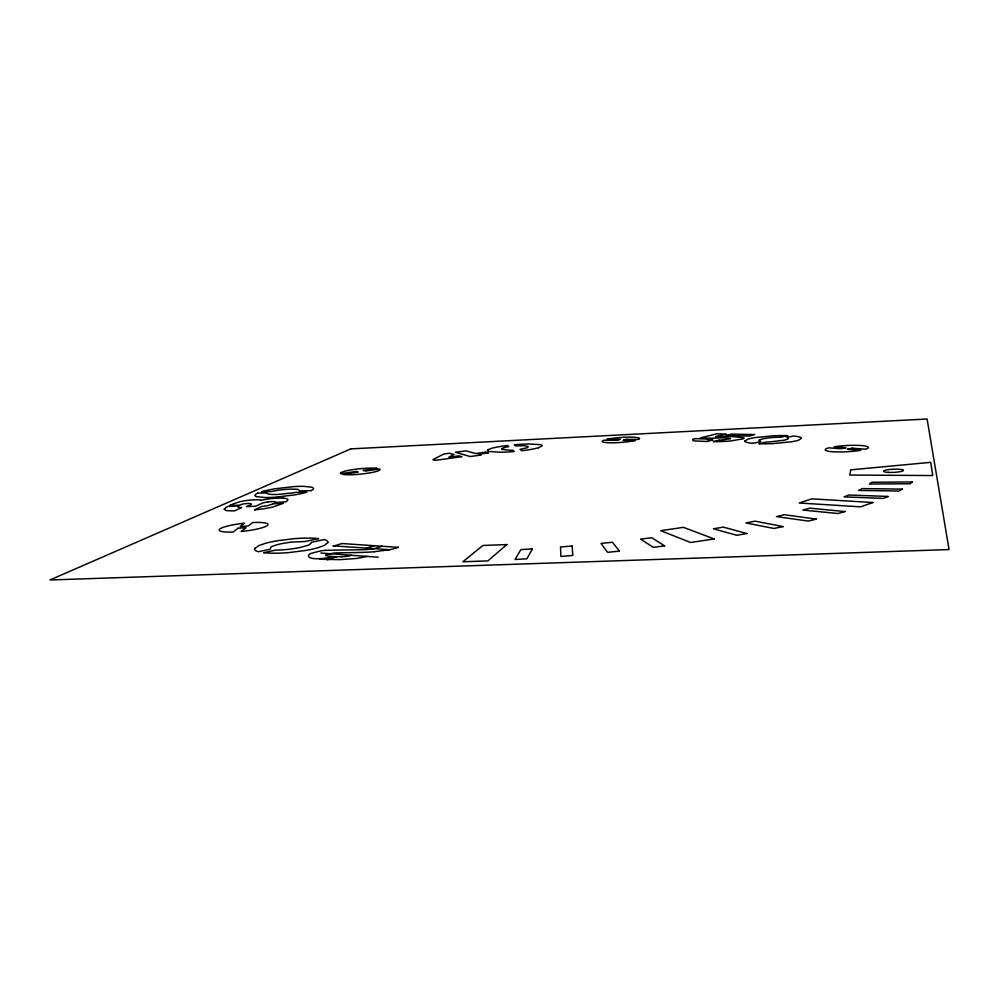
<?xml version="1.0" encoding="UTF-8"?>
<svg xmlns="http://www.w3.org/2000/svg" width="999" height="999" viewBox="0 0 999 999"><rect width="100%" height="100%" fill="white"/><g stroke="black" fill="none" stroke-linecap="round" stroke-linejoin="round"><path stroke-width="1.5" d="M261.139 500.312L260.714 500.062A10.939 1.598 -6.3 0 0 259.515 499.85L258.953 499.8A12.762 1.873 -6.4 0 0 254.545 499.837A15.947 2.335 -6.4 0 0 247.49 500.374L243.456 500.998A15.784 2.31 -6.4 0 0 239.51 501.81L234.628 503.396A90.247 13.661 -6.1 0 0 229.857 505.432L239.698 505.182A16.021 2.373 -6.3 0 1 241.471 504.445C244.905 503.134 258.391 502.634 246.428 506.605L255.719 506.193L262.325 503.159A11.264 1.673 -6.3 0 1 264.111 502.634L267.744 501.935M744.854 440.996L748.214 439.073A24.825 3.397 -3.5 0 1 755.519 437.525L773.101 435.826A30.719 4.221 -3.5 0 1 787.811 435.676L781.118 437.15L773.313 437.462A13.874 1.898 -3.5 0 0 769.804 437.774L764.997 438.449A18.219 2.498 -3.5 0 0 761.887 439.085L759.39 439.922A13.824 1.898 -3.5 0 0 758.903 440.297L760.863 441.583L752.734 443.369M327.859 542.519L324.575 545.292L318.356 547.614A32.892 5.832 -6.5 0 1 305.981 550.412L288.536 552.622A40.185 7.105 -6.5 0 1 263.811 552.659M254.845 548.439L258.704 545.654L265.135 543.406A32.73 5.769 -6.5 0 1 277.322 540.746L294.043 538.673A40.422 7.155 -6.5 0 1 318.431 538.598M272.964 503.871L283.454 503.246L273.177 506.93A22.565 3.372 -6.3 0 1 267.033 508.216L265.934 508.404A25.499 3.809 -6.4 0 1 254.408 509.902L262.038 506.343L265.422 505.993A6.618 0.987 -6.3 0 0 267.982 505.569L272.577 504.058M327.26 559.84L336.613 556.73M538.573 447.689L542.22 445.854A23.252 3.059 -4.8 0 0 540.409 444.655L528.646 443.993A28.746 3.784 -4.8 0 0 514.31 444.792L515.734 445.929L522.477 445.754A12.962 1.698 -4.8 0 1 524.875 445.866L527.31 446.266A17.008 2.235 -4.9 0 1 528.134 446.753L527.634 447.477A12.925 1.698 -4.8 0 1 526.748 447.852L520.042 449.35L521.778 450.736A28.534 3.746 -4.8 0 0 538.648 447.689M382.03 546.241L375.199 548.339M366.396 548.126L374.238 545.716M334.066 545.904L341.97 543.543L398.451 547.352M726.323 435.539L731.53 434.115L754.72 434.553L749.462 436.026L726.111 435.539M368.244 549.413A21.641 3.971 -6 0 1 364.722 549.65L358.316 549.812A93.232 16.459 -5.7 0 1 354.832 549.812L325.399 550.324A14.298 2.635 -6.3 0 0 321.116 550.811L311.95 553.096A24.863 4.608 -6.3 0 0 309.253 554.32C303.646 561.363 331.418 558.329 330.931 556.455A32.892 6.081 -6.1 0 0 342.083 556.668M318.544 538.561L305.182 541.495L292.532 542.045A18.219 3.222 -6.5 0 0 289.161 542.42L282.205 543.556A24.051 4.271 -6.5 0 0 277.247 544.692L272.54 546.216A18.344 3.247 -6.5 0 0 270.729 547.202L270.442 549.113L258.454 551.735A40.347 7.118 -6.5 0 1 254.795 548.439M263.699 552.684L275.524 550.112A32.405 5.682 -6.5 0 0 281.006 549.937L283.491 549.775A22.39 3.946 -6.5 0 0 290.247 549.113L295.005 548.414A26.061 4.583 -6.5 0 0 300.974 547.277L308.791 545.017L311.226 543.031A32.218 5.682 -6.6 0 0 311.089 542.37L324.063 539.535A40.459 7.168 -6.5 0 1 327.884 542.519M398.376 547.34A27.61 5.107 -6 0 1 389.51 549.725L374.475 551.698M723.276 439.96L730.631 438.561L726.41 437.962A23.452 3.197 -3.8 0 0 711.812 438.274L700.374 437.924L716.708 433.841L726.161 434.016L715.484 436.713A66.583 9.266 -3.9 0 1 726.423 436.488L727.984 436.501A46.129 6.344 -3.9 0 1 732.579 436.575L743.743 437.699A14.748 1.998 -3.8 0 1 743.631 438.586A12.075 1.636 -3.7 0 1 743.106 438.873L729.495 441.096A42.158 5.607 -3.8 0 1 722.951 441.471L719.842 441.583A20.954 2.822 -3.8 0 1 714.023 441.62L713.361 441.595L719.018 440.159M722.976 439.985L722.677 439.997A14.311 1.923 -3.8 0 1 719.342 440.159L719.168 440.159M773.051 443.581L791.22 441.82A24.95 3.422 -3.5 0 0 798.551 440.209L801.535 438.261A30.582 4.196 -3.5 0 0 793.343 436.026L786.937 437.462A24.7 3.384 -3.6 0 1 788.061 437.987L788.261 438.236A16.971 2.323 -3.5 0 1 787.836 438.961L786.575 439.51A19.768 2.71 -3.5 0 1 783.878 440.247L769.492 441.908A24.263 3.309 -3.5 0 1 766.608 442.008L758.865 443.731A30.569 4.183 -3.5 0 0 773.051 443.581M342.058 556.693L347.565 556.306A3.896 0.737 -6.2 0 0 348.551 556.118L349.213 555.968A8.329 1.561 -6.2 0 0 351.223 555.257M358.766 552.497L335.002 552.934L327.11 554.308A8.067 1.498 -6.3 0 0 325.761 555.257L325.774 555.357A6.768 1.261 -6.3 0 0 325.999 555.594L330.931 556.455M311.076 490.621L299.712 490.871L298.089 489.46A14.748 2.11 -6.1 0 0 296.703 489.273L292.457 489.123A19.456 2.785 -6.1 0 0 288.199 489.248L282.417 489.697A14.81 2.11 -6.1 0 0 278.621 490.159L271.166 491.508L261.626 491.72A32.755 4.695 -6.1 0 1 274.588 488.836L293.843 486.6A26.474 3.771 -6.1 0 1 303.946 486.351L311.638 487.175A32.617 4.658 -6.1 0 1 310.976 490.621M257.692 493.131L267.008 492.944A26.299 3.759 -6.1 0 0 267.395 493.593L267.869 493.831A18.107 2.585 -6.1 0 0 270.105 494.305L272.59 494.48A21.079 3.009 -6.1 0 0 276.785 494.505L293.244 492.882A25.912 3.684 -6.1 0 0 295.941 492.37L306.868 492.145A32.655 4.67 -6.1 0 1 294.543 494.917L274.575 497.252A26.648 3.821 -6.1 0 1 264.161 497.49L256.556 496.578M694.842 438.636L707.642 439.011M283.067 498.164L284.016 498.226A15.46 2.285 -6.2 0 1 285.702 498.401L287.962 499.325L287.125 500.961A39.735 5.857 -6.4 0 1 285.627 501.848L274.7 502.609A7.755 1.149 -6.3 0 0 275.512 501.998L275.399 501.86M332.929 545.829L389.46 549.712M320.816 553.034L378.246 557.217M694.854 438.636A14.273 1.923 -3.9 0 0 692.682 439.46L692.844 440.384A20.517 2.76 -3.8 0 0 694.567 440.921L707.067 441.508L712.911 439.985L710.177 439.922A8.791 1.186 -3.8 0 1 708.416 439.835L706.93 439.46A7.443 0.999 -3.8 0 1 707.667 439.011M752.821 443.356A30.532 4.171 -3.5 0 1 744.779 440.996M256.481 496.59A32.617 4.67 -6.1 0 1 257.792 493.119M267.794 501.973A6.943 1.036 -6.3 0 1 275.437 501.848M261.238 500.437A12.65 1.861 -6.2 0 1 271.616 498.538A20.767 3.072 -6.3 0 1 275.999 498.251A19.83 2.935 -6.3 0 1 283.079 498.164M374.313 548.663A9.665 1.786 -6 0 1 368.306 549.35M319.917 559.115A97.39 17.62 -5.9 0 0 323.152 559.328L340.147 559.64L355.931 558.503A21.678 4.071 -6.2 0 0 366.858 556.393M374.425 551.76A59.053 10.702 -5.9 0 1 358.816 552.472M224.263 509.103L225.824 510.427A16.046 2.398 -6.4 0 0 227.285 510.664L231.618 510.876A31.531 4.67 -6.4 0 0 234.528 510.864L241.746 507.592L238.848 507.292A10.302 1.536 -6.4 0 1 237.912 506.643L238.761 505.944L227.997 506.418A53.397 8.017 -6.2 0 0 226.236 507.33L224.263 509.103M850.661 469.867L849.824 475.049L932.754 475.549L930.731 462.337L850.661 469.867M532.367 548.913L526.898 558.791L515.047 559.49L520.866 549.6L532.367 548.913M487.724 449.887L487.375 450.249A23.277 3.059 -4.9 0 0 488.836 451.486L500.536 452.222A28.546 3.746 -4.8 0 0 514.223 451.511L512.712 450.162A22.715 2.972 -4.8 0 1 510.164 450.237L501.76 449.375A18.531 2.435 -4.8 0 1 501.735 448.776L502.472 448.276A15.884 2.085 -4.8 0 1 504.632 447.54L505.744 447.252A23.202 3.059 -4.8 0 1 508.766 446.628L507.504 445.504A28.609 3.771 -4.8 0 0 491.308 448.401L487.724 449.887M506.843 544.58L487.874 560.901L462.837 561.763L482.904 545.466L506.843 544.58M912.412 481.943L910.301 483.741L869.405 484.028L871.74 482.242L912.412 481.943M237.974 528.259L233.204 532.042A24.563 3.959 -6.6 0 1 219.817 529.008A24.563 3.959 -6.6 0 1 244.368 523.189L240.16 526.523L248.351 525.936L252.722 522.539A24.563 3.959 -6.6 0 1 267.245 525.561A24.563 3.959 -6.6 0 1 241.159 531.505L246.104 527.672L237.974 528.259M902.409 489.123L899.1 491.008L858.641 490.434L862.137 488.573L902.409 489.123M453.771 454.483L448.876 457.192L458.716 455.831L461.863 456.68L435.239 460.364L432.904 459.69L443.681 454.058L449.338 453.284L453.771 454.483M350.786 448.888L49.95 579.982L949.05 549.562L927.097 419.018L350.786 448.888M887.961 496.453L883.428 498.389L844.055 496.903L848.725 495.005L887.961 496.453M872.876 502.522L860.626 506.843L799.2 502.997L811.762 498.851L872.876 502.522M626.423 439.373L623.089 440.372L635.501 440.434A18.819 2.485 -4.3 0 1 611.188 442.807A18.819 2.485 -4.3 0 1 603.621 440.259L616.907 440.334L620.217 439.36L606.992 439.323A18.819 2.485 -4.3 0 1 630.307 437.112A18.819 2.485 -4.3 0 1 638.698 439.41L626.423 439.373M844.979 511.55L838.024 513.523L802.884 510.064L809.852 508.154L844.979 511.55M816.408 519.13L808.303 521.066L776.385 516.583L784.44 514.71L816.408 519.13M852.135 448.176L847.239 449.238L860.863 450.262A21.628 3.122 -3.1 0 1 832.467 451.723A21.628 3.122 -3.1 0 1 828.833 447.839L841.033 448.763L845.991 447.702L834.103 446.765A21.628 3.122 -3.1 0 1 861.238 445.554A21.628 3.122 -3.1 0 1 865.496 449.213L852.135 448.176M783.079 526.598L773.9 528.459L745.991 522.952L755.044 521.153L783.079 526.598M746.865 533.528L736.763 535.277L713.398 528.796L723.301 527.11L746.865 533.528M714.185 538.948L690.596 542.482L660.726 530.681L683.403 527.36L714.185 538.948M355.981 471.441L340.534 473.701A19.943 2.722 -5.6 0 1 353.484 469.518A19.943 2.722 -5.6 0 1 377.048 468.356L363.124 470.392L365.409 471.066L379.645 468.993A19.943 2.722 -5.6 0 1 366.758 473.376A19.943 2.722 -5.6 0 1 342.507 474.388L358.204 472.102L355.981 471.441M485.227 452.197L475.736 453.558L465.959 450.849L455.382 452.272L470.217 456.531L481.131 455.044L478.521 454.333L488.374 452.922L485.227 452.197M664.685 545.891L653.234 547.315L640.609 539.11L651.748 537.749L664.685 545.891M619.417 551.123L607.592 552.322L601.023 543.419L612.499 542.257L619.417 551.123M572.14 546.028L560.539 546.952L560.864 556.443L572.814 555.481L572.14 546.028M888.561 472.39A9.99 1.586 -2.6 0 0 903.458 470.329A9.99 1.586 -2.6 0 0 888.436 469.642A9.99 1.586 -2.6 0 0 888.561 472.39"/></g></svg>
